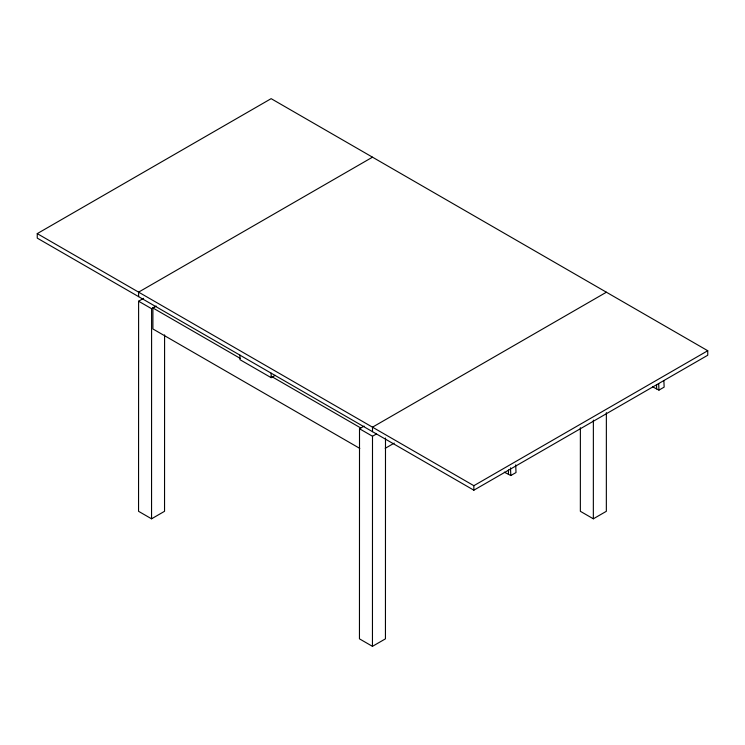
<?xml version="1.0" encoding="UTF-8"?>
<svg xmlns="http://www.w3.org/2000/svg" width="745" height="745" viewBox="0 0 745 745"><rect width="100%" height="100%" fill="white"/><g stroke="black" fill="none" stroke-linecap="round" stroke-linejoin="round"><path stroke-width="1.12" d="M37.25 233.623L37.25 238.121L473.857 490.191L707.75 355.235L707.75 350.727L271.143 98.657L37.25 233.623L473.857 485.693L707.75 350.727M143.608 298.326L138.607 301.213L138.551 511.303L151.552 518.809L164.543 511.303L164.589 334.878M138.607 296.64L138.607 292.133L372.5 157.176M151.552 518.809L151.598 308.709L155.603 306.409M239.965 355.151L239.955 359.658L271.143 377.659L275.175 375.331M271.143 377.659L271.143 373.161M364.109 426.093L359.509 428.748L359.453 638.837L372.453 646.343L385.444 638.847L385.491 438.041M372.453 646.343L372.5 436.253L376.495 433.944M372.5 431.672L372.5 427.174L606.393 292.217M473.857 490.191L473.857 485.693M508.472 474.323L508.472 469.965M580.374 427.732L580.355 511.303L593.346 518.809L606.346 511.303L606.365 412.646M593.346 518.809L593.374 420.143M656.606 388.899L656.606 384.541M359.807 448.416L152.902 328.964L152.902 307.964L156.199 306.055M385.193 448.332L394.235 443.117M504.346 472.181L510.819 475.543L516.015 472.544L515.698 464.861M652.48 386.757L658.952 390.119L664.149 387.121L663.87 380.537M152.902 307.964L240.281 358.41M271.413 376.383L360.803 427.993M138.607 301.213L151.598 308.709M359.509 428.748L372.5 436.253M658.673 383.535L658.952 390.119M510.493 467.86L510.819 475.543"/></g></svg>
